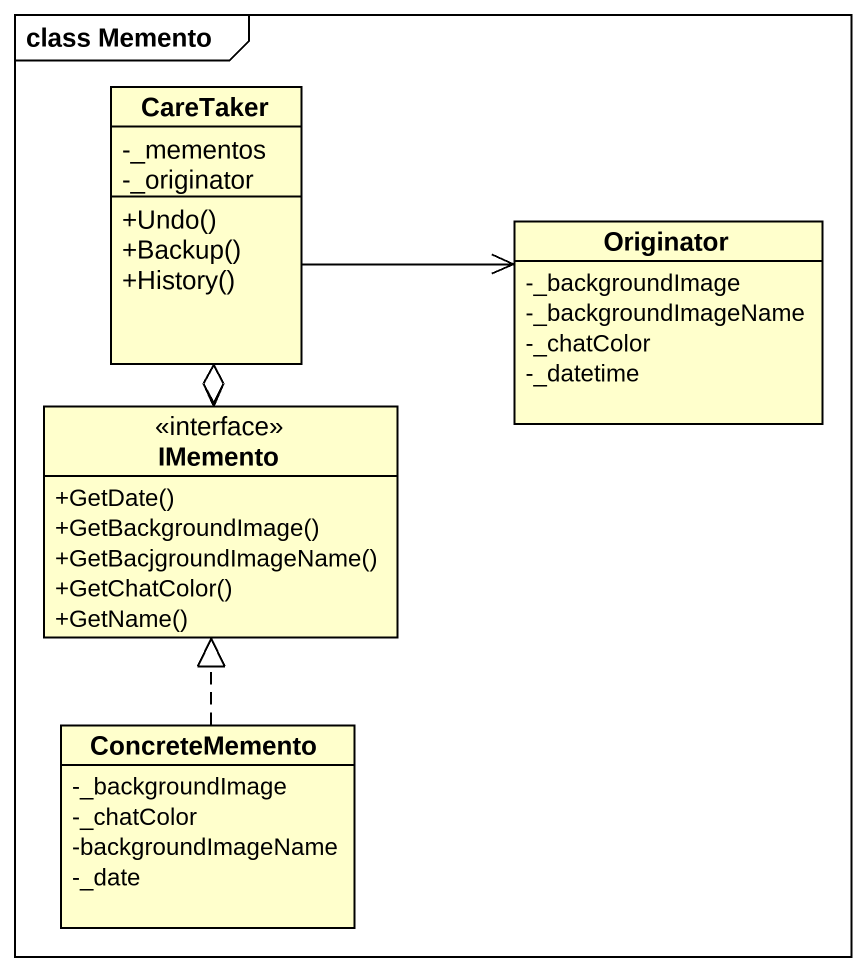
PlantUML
@startuml
mainframe class Memento
hide circle
hide empty members
skinparam classAttributeIconSize 0
class CareTaker {
  -_mementos
  -_originator
  +Undo()
  +Backup()
  +History()
}
class Originator {
  -_backgroundImage
  -_backgroundImageName
  -_chatColor
  -_datetime
}
interface IMemento {
  +GetDate()
  +GetBackgroundImage()
  +GetBacjgroundImageName()
  +GetChatColor()
  +GetName()
}
class ConcreteMemento {
  -_backgroundImage
  -_chatColor
  -backgroundImageName
  -_date
}
CareTaker -right-> Originator
CareTaker o--> IMemento
ConcreteMemento .up.|> IMemento
@enduml
